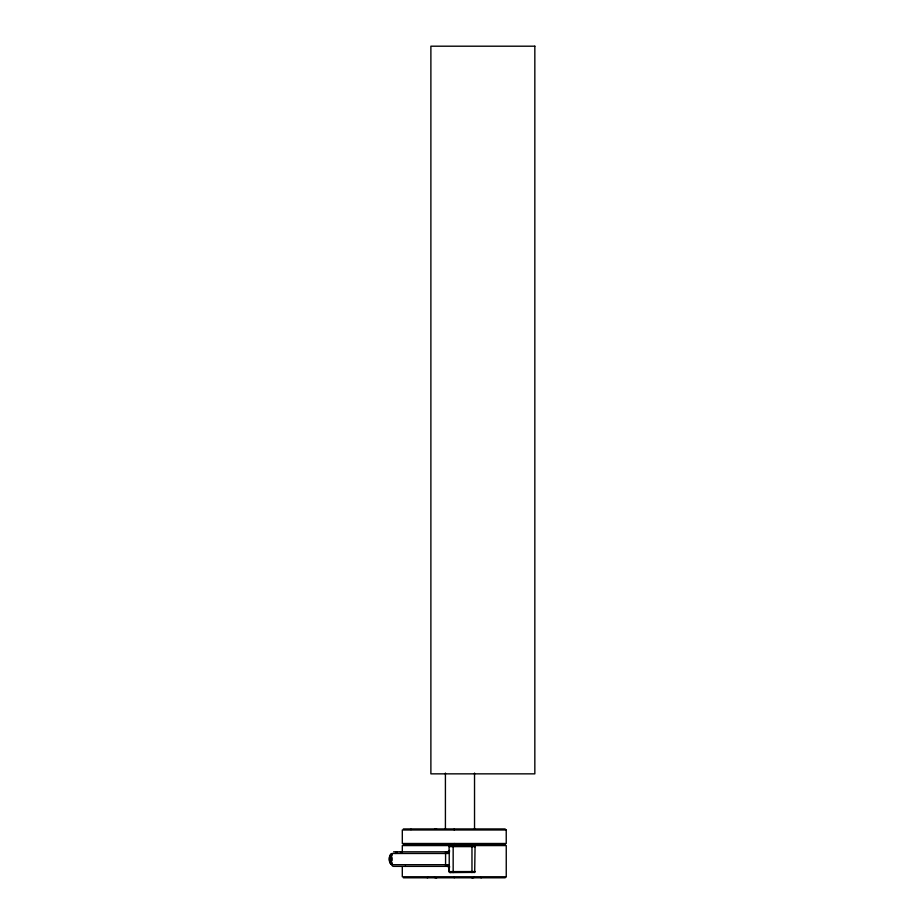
<?xml version="1.0" encoding="UTF-8"?>
<svg xmlns="http://www.w3.org/2000/svg" width="924" height="924" viewBox="0 0 924 924"><rect width="100%" height="100%" fill="white"/><g stroke="black" fill="none" stroke-linecap="round" stroke-linejoin="round"><path stroke-width="1.39" d="M402.298 866.839L402.298 876.761L506.248 876.761M402.31 852.667L402.31 845.576L506.248 845.576L506.248 876.761M475.063 846.569L474.682 872.371L449.919 872.579L449.11 871.782L448.637 866.989M474.174 872.591L475.063 871.563M453.164 845.622L453.164 872.556M449.226 865.003L449.099 865.938M445.576 851.836L445.576 866.342M428.066 877.407L427.246 877.8M471.968 872.602L471.968 845.576M449.076 850.9L448.336 851.408A9.61 9.563 27.8 0 0 447.216 852.355M403.361 828.944L505.197 828.944M410.383 829.463L411.561 829.463M403.361 844.536L505.197 844.536M475.052 846.615L449.087 846.615L449.884 845.599L449.087 846.465L449.076 851.974M393.601 851.812L449.653 851.812M391.938 853.476L449.226 853.476L449.226 864.702L391.903 864.702A1.663 1.663 0 0 0 393.566 866.365L449.653 866.365M450.115 872.602L449.076 871.609L475.052 871.563M403.361 877.8L505.197 877.8M474.024 845.576L475.063 846.546L474.174 845.587M481.3 877.8L480.492 877.407M449.445 867.497L449.191 867.347A9.783 9.598 -90 0 1 447.574 866.181M449.145 852.552L449.226 853.291M474.532 773.053L474.532 828.944M454.273 828.99L454.273 829.983M454.273 843.496L454.273 845.576M454.273 876.761L454.273 877.754M449.076 866.204L449.076 871.563M445.414 773.053L445.414 828.944M434.569 829.278A4.193 4.193 0 0 1 436.682 829.163M448.671 866.955A9.61 9.436 -90 0 1 447.701 866.181M449.457 850.623A9.725 9.656 -12.8 0 0 449.052 850.865A9.852 9.794 -27.2 0 1 449.561 850.438M449.561 867.74A9.841 9.76 -10.4 0 1 449.052 867.451M405.601 866.25A1.663 1.525 -90 0 1 405.035 866.365M395.749 853.476A1.663 1.559 -90 0 1 397.308 851.812M400.485 851.812A1.663 1.663 0 0 1 401.697 852.344M392.215 863.12A4.909 2.414 -90 0 1 392.25 855.012M392.226 860.302A4.216 2.067 -90 0 1 392.226 857.819M392.18 864.541A5.475 2.691 -90 0 1 389.709 859.054A5.475 2.691 -90 0 1 392.215 853.626M392.319 864.587A5.509 2.703 -90 0 1 389.431 859.251A5.509 2.703 -90 0 1 392.157 853.58M392.18 863.975A4.99 2.449 -90 0 1 389.235 859.02A4.99 2.449 -90 0 1 392.238 854.238M436.729 877.777A6.26 6.26 0 0 1 434.684 877.523A1.802 1.802 0 0 1 434.349 877.326M471.829 877.777A6.26 6.26 0 0 0 473.862 877.523A1.802 1.802 0 0 0 474.208 877.326M447.193 852.378A9.783 9.598 90 0 1 449.099 850.808M534.834 46.2L430.884 46.2L430.884 773.85L534.834 773.85L534.834 46.2M506.248 829.983L402.31 829.983L402.321 843.496L506.248 843.496L506.225 829.983"/></g></svg>
